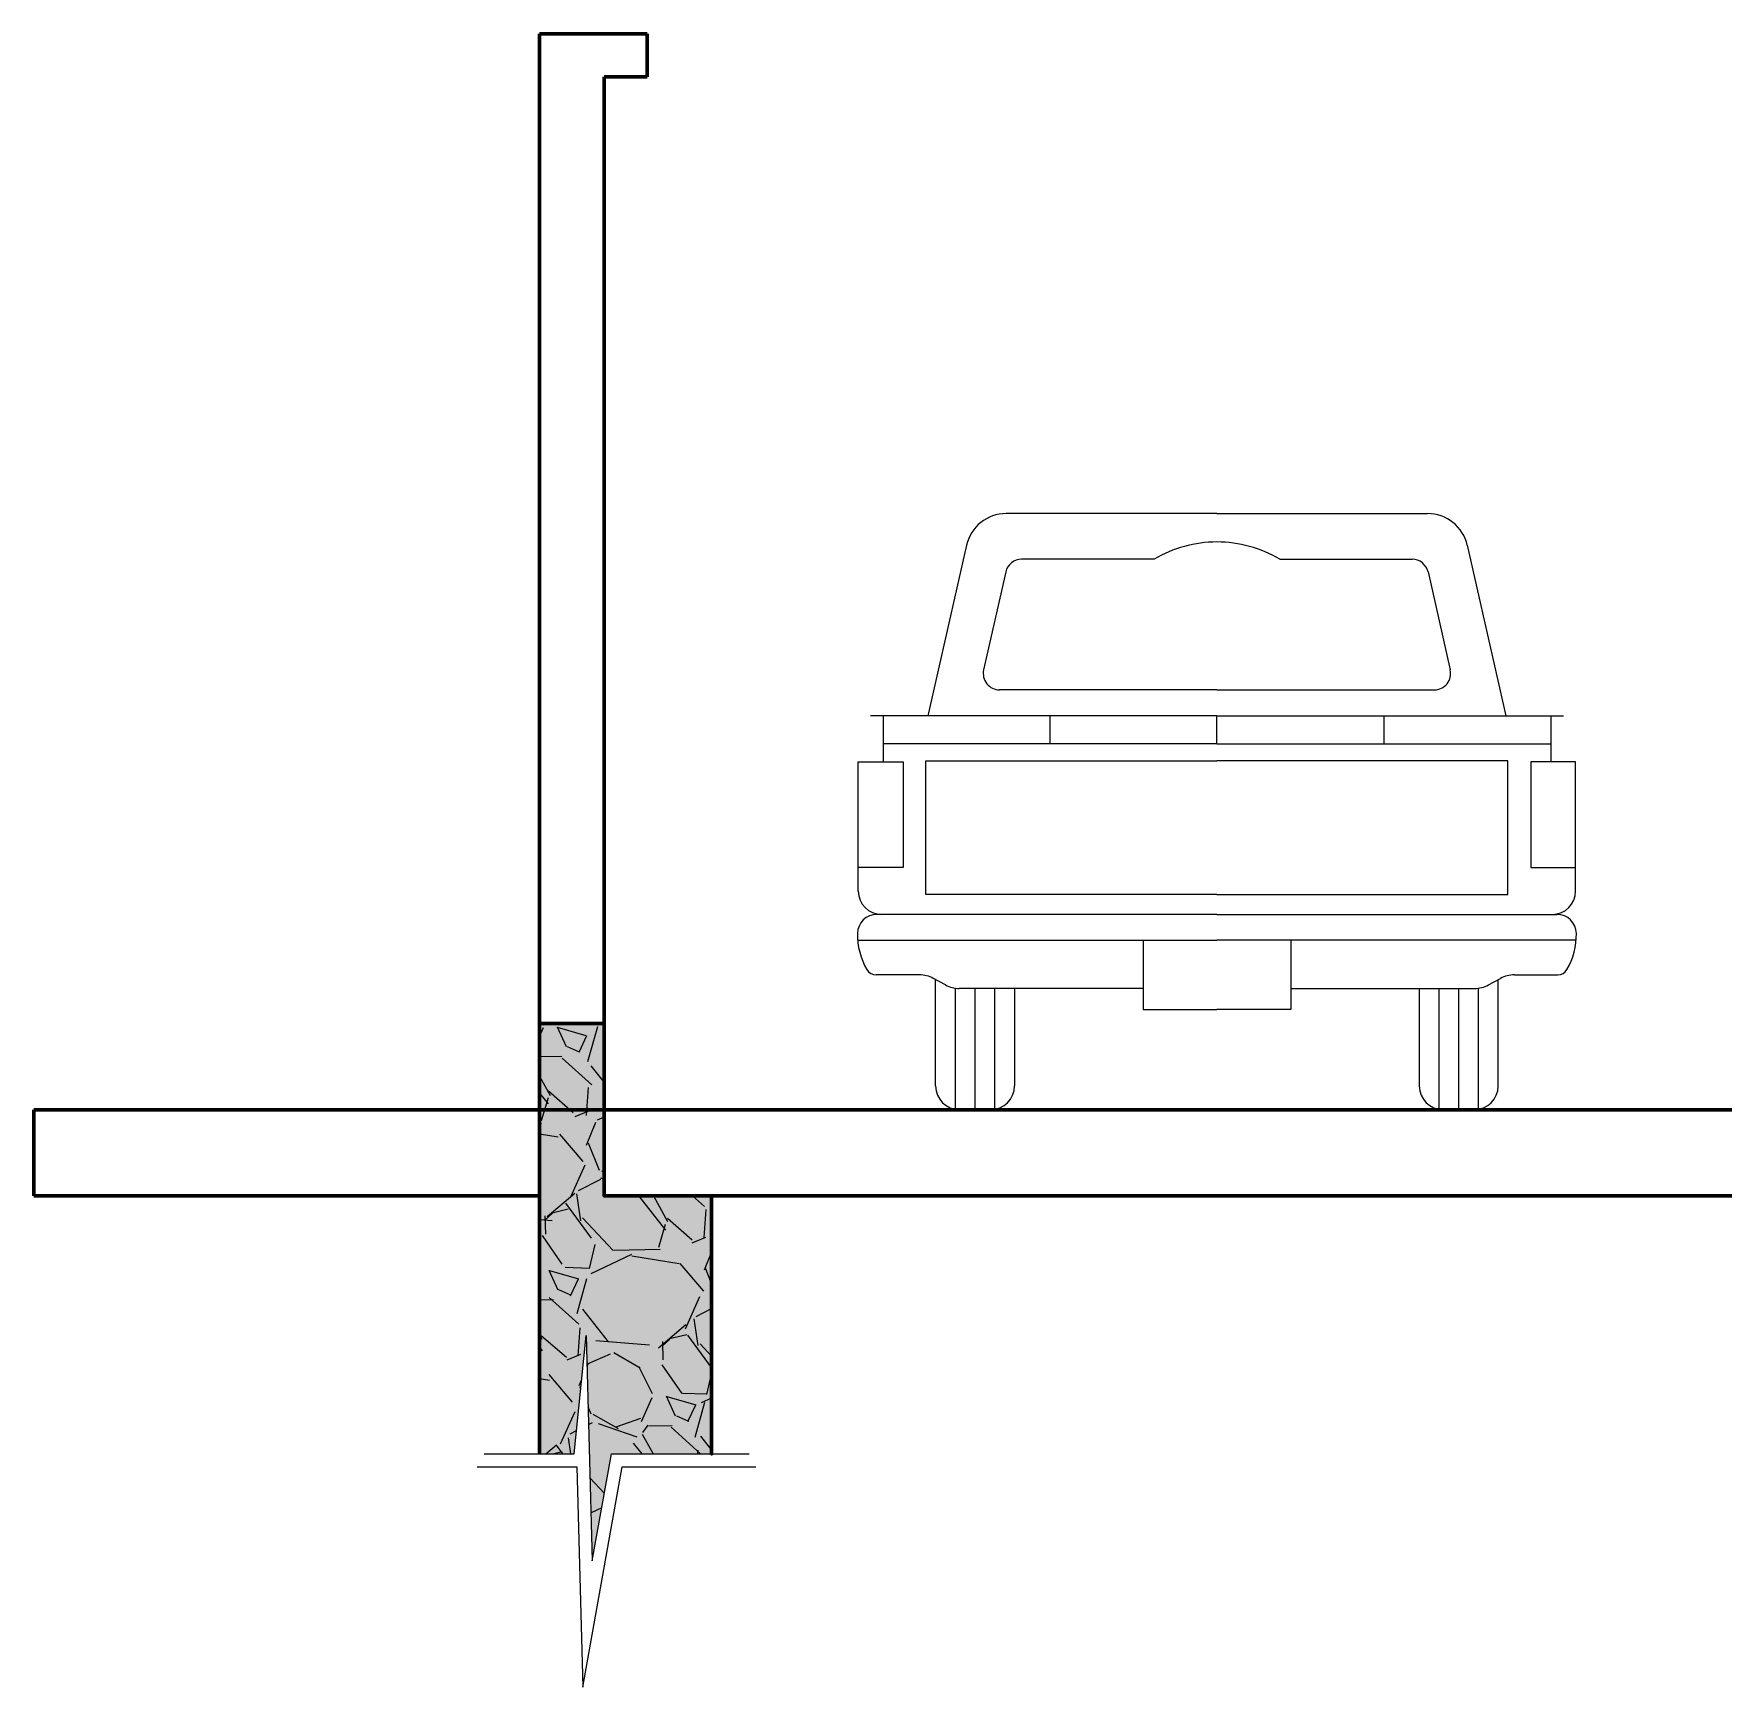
# Model space of a CAD drawing. Header units: metres. Extents: x 539 to 782, y 164 to 633.
# Drawn here: x 695.612 to 699.537, y 175.974 to 179.816 of the extents above; entities that cross this region are included whole.
import ezdxf

# ---------------------------------------------------------------- set-up
doc = ezdxf.new("R2010")
doc.units = ezdxf.units.M
for name, color, linetype, lineweight in [('01', 1, 'Continuous', 9), ('MUEBLES', 41, 'Continuous', 20), ('MURO', 4, 'Continuous', 60), ('PIEDRA', 244, 'Continuous', 15)]:
    doc.layers.add(name, color=color, linetype=linetype, lineweight=lineweight)
doc.layers.add('LLENO', color=7, linetype='Continuous', lineweight=9, true_color=0x9c9c9c)

# ---------------------------------------------------------------- blocks, each defined once
blk = doc.blocks.new('A$C7CD502B6')
for p, q in [((0, 1.3853), (-0.4894, 1.3853)), ((0, 1.3853), (0.4894, 1.3853)), ((-0.5816, 1.3116), (-0.6712, 0.9149)), ((0.5816, 1.3116), (0.6712, 0.9149)), ((-0.146, 1.279), (-0.4536, 1.279)), ((0.146, 1.279), (0.4536, 1.279)), ((-0.4905, 1.2496), (-0.542, 1.0217)), ((0.4905, 1.2496), (0.542, 1.0217)), ((0, 0.9756), (-0.5051, 0.9756)), ((0, 0.9756), (0.5051, 0.9756)), ((0, 0.9149), (-0.8051, 0.9149)), ((-0.7756, 0.9149), (-0.7756, 0.8082)), ((-0.3878, 0.9149), (-0.3878, 0.8502)), ((0, 0.8502), (0, 0.9149)), ((0, 0.9149), (0.8051, 0.9149)), ((0.3878, 0.9149), (0.3878, 0.8502)), ((0.7756, 0.9149), (0.7756, 0.8082)), ((0, 0.8502), (-0.7756, 0.8502)), ((0, 0.8502), (0.7756, 0.8502)), ((-0.8332, 0.8082), (-0.729, 0.8082)), ((-0.8332, 0.5075), (-0.8332, 0.8082)), ((-0.729, 0.8082), (-0.729, 0.5624)), ((-0.6759, 0.5004), (-0.6759, 0.8104)), ((-0.6759, 0.8104), (0, 0.8104)), ((0.6759, 0.8104), (0, 0.8104)), ((0.6759, 0.5004), (0.6759, 0.8104)), ((0.729, 0.8082), (0.729, 0.5624)), ((0.8332, 0.8082), (0.729, 0.8082)), ((0.8332, 0.5075), (0.8332, 0.8082)), ((-0.729, 0.5624), (-0.8332, 0.5624)), ((0.729, 0.5624), (0.8332, 0.5624)), ((0, 0.5004), (-0.6759, 0.5004)), ((0, 0.5004), (0.6759, 0.5004)), ((0, 0.4539), (-0.7897, 0.4539)), ((0, 0.4539), (0.7897, 0.4539)), ((-0.8346, 0.3941), (0, 0.3941)), ((-0.1716, 0.3941), (-0.1716, 0.2329)), ((0.8346, 0.3941), (0, 0.3941)), ((0.1716, 0.3941), (0.1716, 0.2329)), ((-0.691, 0.3133), (-0.7916, 0.3133)), ((-0.6308, 0.2899), (-0.6588, 0.3051)), ((-0.6534, 0.0553), (-0.6534, 0.3022)), ((-0.6076, 0.0008), (-0.6076, 0.2823)), ((-0.1716, 0.2817), (-0.5986, 0.2817)), ((-0.5618, 0), (-0.5618, 0.2817)), ((-0.516, 0.0008), (-0.516, 0.2817)), ((-0.4702, 0.2817), (-0.4702, 0.0553)), ((0.1716, 0.2817), (0.5986, 0.2817)), ((0.4702, 0.2817), (0.4702, 0.0553)), ((0.516, 0.0008), (0.516, 0.2817)), ((0.5618, 0), (0.5618, 0.2817)), ((0.6076, 0.0008), (0.6076, 0.2823)), ((0.6308, 0.2899), (0.6588, 0.3051)), ((0.6534, 0.0553), (0.6534, 0.3022)), ((0.691, 0.3133), (0.7916, 0.3133)), ((-0.1716, 0.2329), (0, 0.2329)), ((0.1716, 0.2329), (0, 0.2329)), ((-0.5255, 0), (-0.5981, 0)), ((0.5255, 0), (0.5981, 0))]:
    blk.add_line(p, q)
for centre, radius, start, end in [((-0.4894, 1.2907), 0.0945, 90, 167.2705), ((0.4894, 1.2907), 0.0945, 12.7295, 90), ((0, 1.0327), 0.2864, 90, 120.6404), ((0, 1.0327), 0.2864, 59.3595, 90), ((-0.4536, 1.2412), 0.0378, 90, 167.2705), ((0.4536, 1.2412), 0.0378, 12.7295, 90), ((-0.5051, 1.0134), 0.0378, 167.2705, 270), ((0.5051, 1.0134), 0.0378, 270, 12.7295), ((-0.7795, 0.5075), 0.0536, 180, 270), ((0.7795, 0.5075), 0.0536, 270, 0), ((-0.7897, 0.4085), 0.0454, 90, 178.9816), ((0.7897, 0.4085), 0.0454, 1.0184, 90), ((-0.6753, 0.4065), 0.1598, 178.9816, 210.4017), ((0.6753, 0.4065), 0.1598, 329.5983, 1.0184), ((-0.7916, 0.3383), 0.0249, 210.4017, 270), ((0.7916, 0.3383), 0.0249, 270, 329.5983), ((-0.691, 0.2461), 0.0672, 61.3995, 90), ((-0.5986, 0.3489), 0.0672, 241.3995, 270), ((0.5986, 0.3489), 0.0672, 270, 298.6005), ((0.691, 0.2461), 0.0672, 90, 118.6005), ((-0.5981, 0.0553), 0.0553, 180, 270), ((-0.5255, 0.0553), 0.0553, 270, 0), ((0.5255, 0.0553), 0.0553, 180, 270), ((0.5981, 0.0553), 0.0553, 270, 0)]:
    blk.add_arc(centre, radius, start, end)

msp = doc.modelspace()

# ---------------------------------------------------------------- hatches: boundary and pattern name
at = {"layer": 'LLENO'}
msp.add_hatch(color=256, dxfattribs=at).paths.add_polyline_path([(696.9546, 176.5164), (697.1872, 176.5164), (697.1872, 177.1164), (696.9372, 177.1164), (696.9372, 177.5164), (696.7872, 177.5164), (696.7872, 177.1164), (696.7872, 176.5168), (696.8676, 176.5168), (696.896, 176.7918), (696.9099, 176.2678)])
at = {"layer": 'PIEDRA'}
h = msp.add_hatch(dxfattribs=at)
h.set_pattern_fill('GRAVL1', color=256, scale=0.4, angle=43, style=0, pattern_type=2)
h.set_pattern_definition([(1.0128, (1387.563794, 273.02962), (4.8152679882, 0.1148631342), [0.0538144, -5.3276352]), (317.9697, (1387.6176, 273.030573), (-3.56613135274, 3.2377011028), [0.0923472, -9.14237]), (265.5104, (1387.686195, 272.968744), (0.4899679164, 5.9262072417), [0.0651152, -6.4464128]), (40.2737, (1387.865722, 272.922853), (-6.1236279569, -5.1634466453), [0.0840952, -8.3254232]), (65.8337, (1387.929884, 272.977215), (-2.14649729575, -4.7363014504), [0.082462, -8.1637492]), (130.2737, (1387.963643, 273.05245), (5.1634466453, -6.1236279569), [0.0840952, -8.3254232]), (170.6942, (1387.90928, 273.116612), (6.4718054758, -1.07505057453), [0.1112116, -11.0099396]), (205.2553, (1387.799533, 273.134595), (-8.34550981596, -3.95379102736), [0.1049952, -10.3945284]), (254.4296, (1387.704573, 273.089799), (-1.6206407979, -5.8867243723), [0.08438, -8.3536292]), (308.2364, (1387.681924, 273.008515), (-2.7082540388, 3.4907535981), [0.0963328, -4.7203052]), (355.3974, (1387.741545, 272.93285), (6.49154810445, -0.50970929401), [0.1245792, -12.33335]), (271.8141, (1387.598576, 273.215197), (0.1543481141, -3.6845865578), [0.0425204, -4.2095376]), (304.4692, (1387.599922, 273.172698), (-2.9613057291, 4.34863959256), [0.0808948, -8.0086044]), (358, (1387.6457, 273.106), (0.29254157, 0.27279943), [0.0565684, -0.5091168]), (336.1986, (1387.629697, 273.05279), (-1.9490799956, 0.917108275), [0.0304632, -3.015846]), (64.8014, (1387.65757, 273.0405), (-0.604825202, -1.110939561), [0.0430812, -2.1109848]), (163.9638, (1387.67591, 273.07948), (-1.4034811804, 0.332024498), [0.0699716, -2.2624092]), (294.5651, (1387.60866, 273.09881), (-0.253057793, 0.857881997), [0.0505964, -1.2143148]), (149.3895, (1387.815793, 272.870823), (-3.60561634924, 2.1070194063), [0.07088, -7.017138]), (203.3462, (1387.75479, 272.906916), (4.3091529915, 1.8306288346), [0.0594644, -5.8869632]), (66.1986, (1387.550154, 273.04425), (-0.917108275, -1.9490799956), [0.060926, -2.9853832]), (116.6105, (1387.574742, 273.099993), (1.8503717307, -3.7438114929), [0.07088, -7.017138]), (112.444, (1387.99717, 273.03996), (0.7789154332, -2.0083055387), [0.068352, -3.3492496]), (67.7751, (1387.971073, 273.103134), (-1.8539626988, -4.463498836), [0.0572712, -5.6698572]), (199.8014, (1387.83997, 273.319973), (-2.008306374, -0.7789132977), [0.060926, -2.9853832]), (150.354, (1387.782644, 273.299334), (4.7165563374, -2.7118439628), [0.0670524, -6.6381696]), (202.444, (1387.97364, 273.17663), (2.0083055387, 0.7789154332), [0.034176, -3.3834256]), (234.3099, (1387.856336, 273.30242), (-0.897367445, -1.383738369), [0.020396, -2.0192116]), (298.9638, (1387.84444, 273.28586), (-0.525857269, 1.150423416), [0.082462, -1.56678]), (319.009, (1387.88437, 273.213707), (-3.0205346533, 2.6526155758), [0.07642, -7.5655692]), (76.6901, (1387.70224, 273.10403), (-0.312283124, -0.838140438), [0.0576888, -1.3845316]), (126.1572, (1387.715521, 273.16017), (-4.0525033743, 5.51880585527), [0.1007176, -9.9710252]), (193.9454, (1387.656098, 273.24149), (3.1389878606, 0.7394295825), [0.0411824, -4.0770696]), (223, (1387.61613, 273.23156), (-0.01974214, -0.56534082), [0.024, -0.376]), (253.2564, (1387.88105, 273.199672), (0.9565951017, 3.0797605049), [0.0555696, -5.501408]), (181.0128, (1387.86504, 273.14646), (-4.8152679882, -0.1148631342), [0.1076288, -5.2738208]), (133, (1387.75743, 273.14456), (-0.56534082, 0.01974214), [0.104, -0.296]), (98.3048, (1387.6865, 273.220617), (0.6801989909, -4.8350108839), [0.0632456, -6.2613096]), (27.0546, (1387.677365, 273.2832), (1.4429652735, 0.7986559624), [0.0582408, -2.8538032]), (340.646, (1387.729233, 273.30969), (8.10860345557, -2.83029136133), [0.094826, -9.3877896]), (308.4261, (1387.8187, 273.278264), (3.25385166486, -4.07583733753), [0.1003196, -9.9316296])])
h.paths.add_polyline_path([(696.9546, 176.5164), (697.1872, 176.5164), (697.1872, 177.1164), (696.9372, 177.1164), (696.9372, 177.5164), (696.7872, 177.5164), (696.7872, 177.1164), (696.7872, 176.5168), (696.8676, 176.5168), (696.896, 176.7918), (696.9099, 176.2678)])

# ---------------------------------------------------------------- linework, layer by layer
at = {"layer": 'MUEBLES'}
for points in [[(696.6586, 176.5168), (696.8676, 176.5168), (696.896, 176.7918), (696.9099, 176.2678), (696.9546, 176.5164), (697.2743, 176.5164)], [(696.6427, 176.4868), (696.8741, 176.4868), (696.8877, 175.9745), (696.9797, 176.4864), (697.2901, 176.4864)]]:
    msp.add_lwpolyline(points, dxfattribs=at)
at = {"layer": 'MURO'}
for p, q in [((697.0372, 179.8164), (696.7872, 179.8164)), ((696.7872, 179.8164), (696.7872, 177.3164)), ((697.0372, 179.8164), (697.0372, 179.7164)), ((697.0372, 179.7164), (696.9372, 179.7164)), ((696.9372, 179.7164), (696.9372, 177.3164)), ((695.6125, 177.3164), (695.6125, 177.1164)), ((699.9372, 177.3164), (695.6125, 177.3164)), ((695.6125, 177.1164), (696.7872, 177.1164)), ((697.1872, 177.1164), (699.8113, 177.1164))]:
    msp.add_line(p, q, dxfattribs=at)
msp.add_lwpolyline([(696.7872, 176.5164), (696.7872, 176.5164), (696.7872, 177.1164), (696.7872, 177.1164), (696.7872, 177.5164), (696.9372, 177.5164), (696.9372, 177.1164), (697.1872, 177.1164), (697.1872, 176.5164), (697.1872, 176.5164)], dxfattribs=at)

# ---------------------------------------------------------------- block references
at = {"layer": '01'}
msp.add_blockref('A$C7CD502B6', (698.361, 177.3164), dxfattribs=at)

doc.saveas('drawing.dxf')
